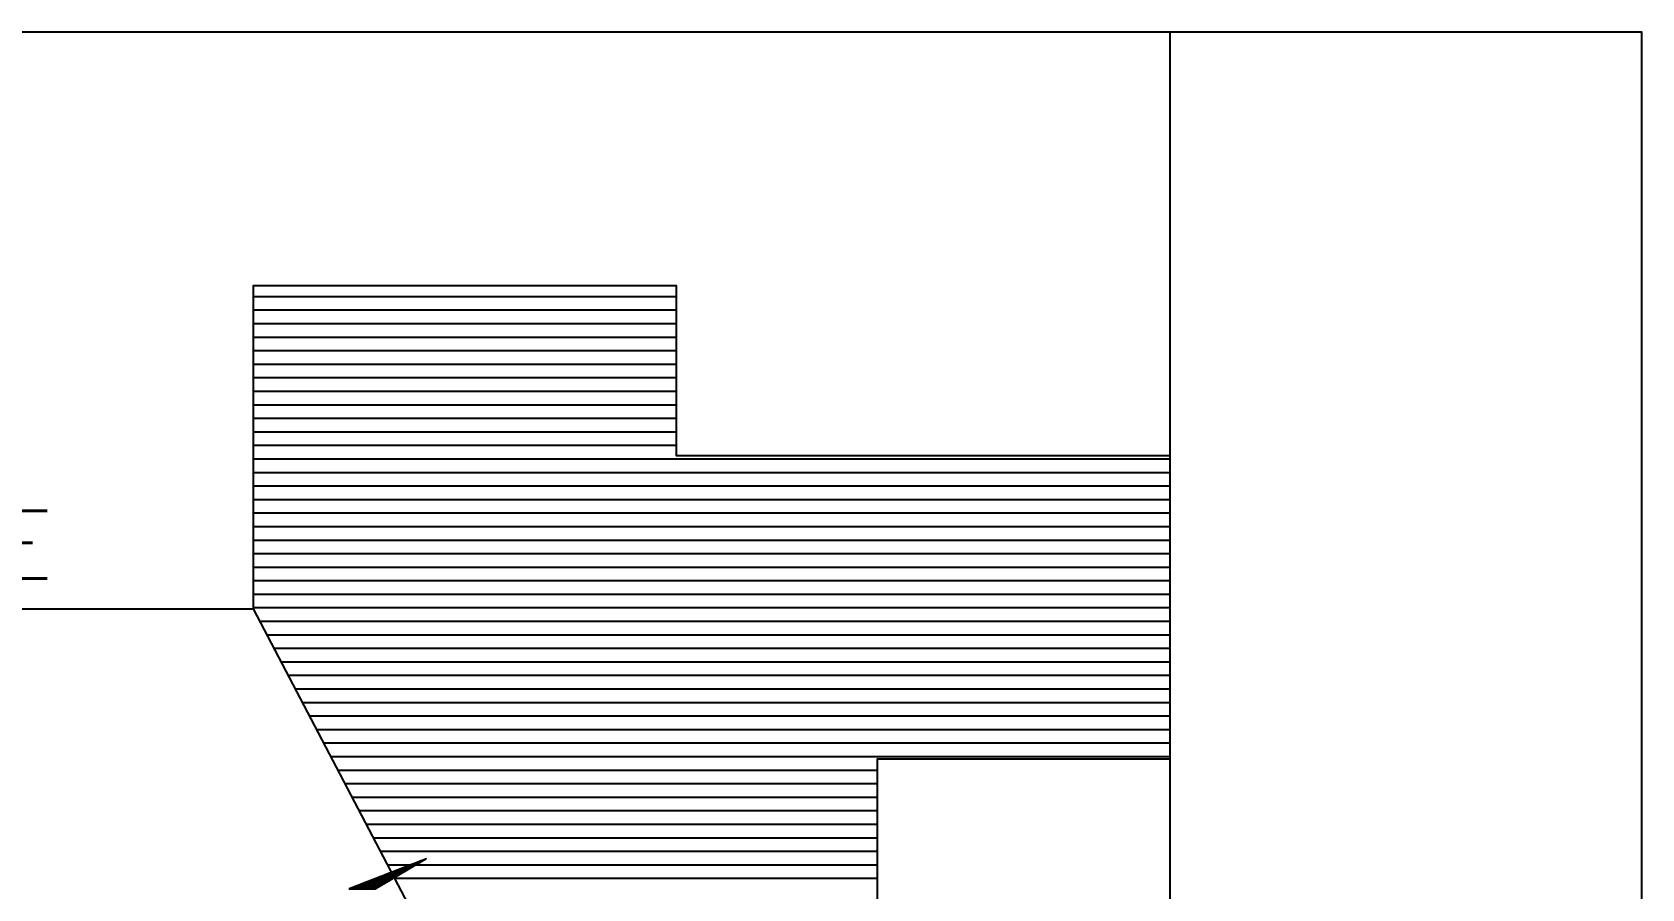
# Model space of a CAD drawing. Header units: inches. Extents: x 0 to 5400, y 0 to 3454.
# Drawn here: x 3346.2 to 3703, y 898.3 to 1088.2 of the extents above; entities that cross this region are included whole.
import ezdxf
from ezdxf.enums import TextEntityAlignment as Align

# ---------------------------------------------------------------- set-up
doc = ezdxf.new("R2010")
doc.units = ezdxf.units.IN
doc.header["$MEASUREMENT"] = 0
doc.layers.add('SHEET', color=4, linetype='Continuous')
doc.styles.add('ROMANS', font='romans')

msp = doc.modelspace()

# ---------------------------------------------------------------- linework, layer by layer
at = {"layer": 'SHEET', "color": 5, "linetype": 'Continuous', "flags": 128}
msp.add_lwpolyline([(3069.76, 430.76), (3702.95, 430.76), (3702.95, 1088.2), (3069.76, 1088.2), (3069.76, 430.76)], close=True, dxfattribs=at)
at = {"layer": 'SHEET', "color": 3, "linetype": 'Continuous', "flags": 128}
for points in [[(3598.35, 1088.2), (3598.35, 430.76)], [(3069.76, 960.36), (3395.12, 960.36)]]:
    msp.add_lwpolyline(points, dxfattribs=at)
at = {"layer": 'SHEET', "color": 4, "linetype": 'Continuous', "flags": 128}
for points in [[(3598.35, 994.23), (3488.97, 994.23), (3488.97, 1031.95), (3395.12, 1031.95), (3395.12, 960.36), (3470.46, 816.7), (3533.53, 816.7), (3533.53, 927.07), (3598.35, 927.07)], [(3395.12, 1029.6), (3488.97, 1029.6)], [(3395.12, 1026.6), (3488.97, 1026.6)], [(3395.12, 1023.6), (3488.97, 1023.6)], [(3395.12, 1020.6), (3488.97, 1020.6)], [(3395.12, 1017.6), (3488.97, 1017.6)], [(3395.12, 1014.6), (3488.97, 1014.6)], [(3395.12, 1011.6), (3488.97, 1011.6)], [(3395.12, 1008.6), (3488.97, 1008.6)], [(3395.12, 1005.6), (3488.97, 1005.6)], [(3395.12, 1002.6), (3488.97, 1002.6)], [(3395.12, 999.6), (3488.97, 999.6)], [(3395.12, 996.6), (3488.97, 996.6)], [(3395.12, 993.6), (3598.35, 993.6)], [(3395.12, 990.6), (3598.35, 990.6)], [(3395.12, 987.6), (3598.35, 987.6)], [(3395.12, 984.6), (3598.35, 984.6)], [(3395.12, 981.6), (3598.35, 981.6)], [(3395.12, 978.6), (3598.35, 978.6)], [(3395.12, 975.6), (3598.35, 975.6)], [(3395.12, 972.6), (3598.35, 972.6)], [(3395.12, 969.6), (3598.35, 969.6)], [(3395.12, 966.6), (3598.35, 966.6)], [(3395.12, 963.6), (3598.35, 963.6)], [(3395.12, 960.6), (3598.35, 960.6)], [(3396.57, 957.6), (3598.35, 957.6)], [(3398.14, 954.6), (3598.35, 954.6)], [(3399.72, 951.6), (3598.35, 951.6)], [(3401.29, 948.6), (3598.35, 948.6)], [(3402.86, 945.6), (3598.35, 945.6)], [(3404.44, 942.6), (3598.35, 942.6)], [(3406.01, 939.6), (3598.35, 939.6)], [(3407.58, 936.6), (3598.35, 936.6)], [(3409.15, 933.6), (3598.35, 933.6)], [(3410.73, 930.6), (3598.35, 930.6)], [(3412.3, 927.6), (3598.35, 927.6)], [(3413.87, 924.6), (3533.53, 924.6)], [(3415.45, 921.6), (3533.53, 921.6)], [(3417.02, 918.6), (3533.53, 918.6)], [(3418.59, 915.6), (3533.53, 915.6)], [(3420.17, 912.6), (3533.53, 912.6)], [(3421.74, 909.6), (3533.53, 909.6)], [(3423.31, 906.6), (3533.53, 906.6)], [(3424.89, 903.6), (3533.53, 903.6)], [(3427.71, 902.72), (3429.75, 902.72)], [(3427.79, 902.75), (3429.8, 902.75)], [(3427.87, 902.78), (3429.85, 902.78)], [(3427.94, 902.81), (3429.9, 902.81)], [(3428.02, 902.84), (3429.95, 902.84)], [(3428.1, 902.87), (3430, 902.87)], [(3428.17, 902.9), (3430.05, 902.9)], [(3428.25, 902.93), (3430.1, 902.93)], [(3428.33, 902.96), (3430.16, 902.96)], [(3428.41, 902.99), (3430.21, 902.99)], [(3428.48, 903.02), (3430.26, 903.02)], [(3428.56, 903.05), (3430.31, 903.05)], [(3428.64, 903.08), (3430.36, 903.08)], [(3428.71, 903.11), (3430.41, 903.11)], [(3428.79, 903.14), (3430.46, 903.14)], [(3428.87, 903.17), (3430.51, 903.17)], [(3428.94, 903.2), (3430.56, 903.2)], [(3429.02, 903.23), (3430.61, 903.23)], [(3429.1, 903.26), (3430.66, 903.26)], [(3429.18, 903.29), (3430.71, 903.29)], [(3429.25, 903.32), (3430.76, 903.32)], [(3429.33, 903.35), (3430.81, 903.35)], [(3429.41, 903.38), (3430.86, 903.38)], [(3429.48, 903.41), (3430.91, 903.41)], [(3429.56, 903.44), (3430.96, 903.44)], [(3429.64, 903.47), (3431.02, 903.47)], [(3429.72, 903.5), (3431.07, 903.5)], [(3429.79, 903.53), (3431.12, 903.53)], [(3429.87, 903.56), (3431.17, 903.56)], [(3429.95, 903.59), (3431.22, 903.59)], [(3430.02, 903.62), (3431.27, 903.62)], [(3430.1, 903.65), (3431.32, 903.65)], [(3430.18, 903.68), (3431.37, 903.68)], [(3430.25, 903.71), (3431.42, 903.71)], [(3430.33, 903.74), (3431.47, 903.74)], [(3430.41, 903.77), (3431.52, 903.77)], [(3430.49, 903.8), (3431.57, 903.8)], [(3430.56, 903.83), (3431.62, 903.83)], [(3430.64, 903.86), (3431.67, 903.86)], [(3430.72, 903.89), (3431.72, 903.89)], [(3430.79, 903.92), (3431.77, 903.92)], [(3430.87, 903.95), (3431.82, 903.95)], [(3430.95, 903.98), (3431.87, 903.98)], [(3431.03, 904.01), (3431.93, 904.01)], [(3431.1, 904.04), (3431.98, 904.04)], [(3431.18, 904.07), (3432.03, 904.07)], [(3431.26, 904.1), (3432.08, 904.1)], [(3431.33, 904.13), (3432.13, 904.13)], [(3431.41, 904.16), (3432.18, 904.16)], [(3431.49, 904.19), (3432.23, 904.19)], [(3431.57, 904.22), (3432.28, 904.22)], [(3431.64, 904.25), (3432.33, 904.25)], [(3431.72, 904.28), (3432.38, 904.28)], [(3431.8, 904.31), (3432.43, 904.31)], [(3431.87, 904.34), (3432.48, 904.34)], [(3431.95, 904.37), (3432.53, 904.37)], [(3432.03, 904.4), (3432.58, 904.4)], [(3432.1, 904.43), (3432.63, 904.43)], [(3432.18, 904.46), (3432.68, 904.46)], [(3432.26, 904.49), (3432.73, 904.49)], [(3432.34, 904.52), (3432.78, 904.52)], [(3432.41, 904.55), (3432.84, 904.55)], [(3432.49, 904.58), (3432.89, 904.58)], [(3432.57, 904.61), (3432.94, 904.61)], [(3432.64, 904.64), (3432.99, 904.64)], [(3432.72, 904.67), (3433.04, 904.67)], [(3432.8, 904.7), (3433.09, 904.7)], [(3432.88, 904.73), (3433.14, 904.73)], [(3432.95, 904.76), (3433.19, 904.76)], [(3433.03, 904.79), (3433.24, 904.79)], [(3433.11, 904.82), (3433.29, 904.82)], [(3433.18, 904.85), (3433.34, 904.85)], [(3433.26, 904.88), (3433.39, 904.88)], [(3433.34, 904.91), (3433.44, 904.91)], [(3433.41, 904.94), (3433.49, 904.94)], [(3433.49, 904.97), (3433.54, 904.97)], [(3433.57, 905), (3433.59, 905)], [(3418.54, 899.15), (3423.73, 899.15)], [(3418.62, 899.18), (3423.78, 899.18)], [(3418.69, 899.21), (3423.83, 899.21)], [(3418.77, 899.24), (3423.89, 899.24)], [(3418.85, 899.27), (3423.94, 899.27)], [(3418.93, 899.3), (3423.99, 899.3)], [(3419, 899.33), (3424.04, 899.33)], [(3419.08, 899.36), (3424.09, 899.36)], [(3419.16, 899.39), (3424.14, 899.39)], [(3419.23, 899.42), (3424.19, 899.42)], [(3419.31, 899.45), (3424.24, 899.45)], [(3419.39, 899.48), (3424.29, 899.48)], [(3419.47, 899.51), (3424.34, 899.51)], [(3419.54, 899.54), (3424.39, 899.54)], [(3419.62, 899.57), (3424.44, 899.57)], [(3419.7, 899.6), (3424.49, 899.6)], [(3419.77, 899.63), (3424.54, 899.63)], [(3419.85, 899.66), (3424.59, 899.66)], [(3419.93, 899.69), (3424.64, 899.69)], [(3420, 899.72), (3424.69, 899.72)], [(3420.08, 899.75), (3424.74, 899.75)], [(3420.16, 899.78), (3424.8, 899.78)], [(3420.24, 899.81), (3424.85, 899.81)], [(3420.31, 899.84), (3424.9, 899.84)], [(3420.39, 899.87), (3424.95, 899.87)], [(3420.47, 899.9), (3425, 899.9)], [(3420.54, 899.93), (3425.05, 899.93)], [(3420.62, 899.96), (3425.1, 899.96)], [(3420.7, 899.99), (3425.15, 899.99)], [(3420.78, 900.02), (3425.2, 900.02)], [(3420.85, 900.05), (3425.25, 900.05)], [(3420.93, 900.08), (3425.3, 900.08)], [(3421.01, 900.11), (3425.35, 900.11)], [(3421.08, 900.14), (3425.4, 900.14)], [(3421.16, 900.17), (3425.45, 900.17)], [(3421.24, 900.2), (3425.5, 900.2)], [(3421.31, 900.23), (3425.55, 900.23)], [(3421.39, 900.26), (3425.6, 900.26)], [(3421.47, 900.29), (3425.66, 900.29)], [(3421.55, 900.32), (3425.71, 900.32)], [(3421.62, 900.35), (3425.76, 900.35)], [(3421.7, 900.38), (3425.81, 900.38)], [(3421.78, 900.41), (3425.86, 900.41)], [(3421.85, 900.44), (3425.91, 900.44)], [(3421.93, 900.47), (3425.96, 900.47)], [(3422.01, 900.5), (3426.01, 900.5)], [(3422.09, 900.53), (3426.06, 900.53)], [(3422.16, 900.56), (3426.11, 900.56)], [(3422.24, 900.59), (3426.16, 900.59)], [(3422.32, 900.62), (3426.21, 900.62)], [(3422.39, 900.65), (3426.26, 900.65)], [(3422.47, 900.68), (3426.31, 900.68)], [(3422.55, 900.71), (3426.36, 900.71)], [(3422.63, 900.74), (3426.41, 900.74)], [(3422.7, 900.77), (3426.46, 900.77)], [(3422.78, 900.8), (3426.51, 900.8)], [(3422.86, 900.83), (3426.57, 900.83)], [(3422.93, 900.86), (3426.62, 900.86)], [(3423.01, 900.89), (3426.67, 900.89)], [(3423.09, 900.92), (3426.72, 900.92)], [(3423.16, 900.95), (3426.77, 900.95)], [(3423.24, 900.98), (3426.82, 900.98)], [(3423.32, 901.01), (3426.87, 901.01)], [(3423.4, 901.04), (3426.92, 901.04)], [(3423.47, 901.07), (3426.97, 901.07)], [(3423.55, 901.1), (3427.02, 901.1)], [(3423.63, 901.13), (3427.07, 901.13)], [(3423.7, 901.16), (3427.12, 901.16)], [(3423.78, 901.19), (3427.17, 901.19)], [(3423.86, 901.22), (3427.22, 901.22)], [(3423.94, 901.25), (3427.27, 901.25)], [(3424.01, 901.28), (3427.32, 901.28)], [(3424.09, 901.31), (3427.37, 901.31)], [(3424.17, 901.34), (3427.42, 901.34)], [(3424.24, 901.37), (3427.48, 901.37)], [(3424.32, 901.4), (3427.53, 901.4)], [(3424.4, 901.43), (3427.58, 901.43)], [(3424.47, 901.46), (3427.63, 901.46)], [(3424.55, 901.49), (3427.68, 901.49)], [(3424.63, 901.52), (3427.73, 901.52)], [(3424.71, 901.55), (3427.78, 901.55)], [(3424.78, 901.58), (3427.83, 901.58)], [(3424.86, 901.61), (3427.88, 901.61)], [(3424.94, 901.64), (3427.93, 901.64)], [(3425.01, 901.67), (3427.98, 901.67)], [(3425.09, 901.7), (3428.03, 901.7)], [(3425.17, 901.73), (3428.08, 901.73)], [(3425.25, 901.76), (3428.13, 901.76)], [(3425.32, 901.79), (3428.18, 901.79)], [(3425.4, 901.82), (3428.23, 901.82)], [(3425.48, 901.85), (3428.28, 901.85)], [(3425.55, 901.88), (3428.34, 901.88)], [(3425.63, 901.91), (3428.39, 901.91)], [(3425.71, 901.94), (3428.44, 901.94)], [(3425.79, 901.97), (3428.49, 901.97)], [(3425.86, 902), (3428.54, 902)], [(3425.94, 902.03), (3428.59, 902.03)], [(3426.02, 902.06), (3428.64, 902.06)], [(3426.09, 902.09), (3428.69, 902.09)], [(3426.17, 902.12), (3428.74, 902.12)], [(3426.25, 902.15), (3428.79, 902.15)], [(3426.32, 902.18), (3428.84, 902.18)], [(3426.4, 902.21), (3428.89, 902.21)], [(3426.46, 900.6), (3533.53, 900.6)], [(3426.48, 902.24), (3428.94, 902.24)], [(3426.56, 902.27), (3428.99, 902.27)], [(3426.63, 902.3), (3429.04, 902.3)], [(3426.71, 902.33), (3429.09, 902.33)], [(3426.79, 902.36), (3429.14, 902.36)], [(3426.86, 902.39), (3429.19, 902.39)], [(3426.94, 902.42), (3429.25, 902.42)], [(3427.02, 902.45), (3429.3, 902.45)], [(3427.1, 902.48), (3429.35, 902.48)], [(3427.17, 902.51), (3429.4, 902.51)], [(3427.25, 902.54), (3429.45, 902.54)], [(3427.33, 902.57), (3429.5, 902.57)], [(3427.4, 902.6), (3429.55, 902.6)], [(3427.48, 902.63), (3429.6, 902.63)], [(3427.56, 902.66), (3429.65, 902.66)], [(3427.63, 902.69), (3429.7, 902.69)], [(3416.31, 898.28), (3422.27, 898.28)], [(3416.38, 898.31), (3422.32, 898.31)], [(3416.46, 898.34), (3422.37, 898.34)], [(3416.54, 898.37), (3422.42, 898.37)], [(3416.61, 898.4), (3422.47, 898.4)], [(3416.69, 898.43), (3422.52, 898.43)], [(3416.77, 898.46), (3422.57, 898.46)], [(3416.84, 898.49), (3422.62, 898.49)], [(3416.92, 898.52), (3422.67, 898.52)], [(3417, 898.55), (3422.72, 898.55)], [(3417.08, 898.58), (3422.77, 898.58)], [(3417.15, 898.61), (3422.82, 898.61)], [(3417.23, 898.64), (3422.87, 898.64)], [(3417.31, 898.67), (3422.92, 898.67)], [(3417.38, 898.7), (3422.98, 898.7)], [(3417.46, 898.73), (3423.03, 898.73)], [(3417.54, 898.76), (3423.08, 898.76)], [(3417.62, 898.79), (3423.13, 898.79)], [(3417.69, 898.82), (3423.18, 898.82)], [(3417.77, 898.85), (3423.23, 898.85)], [(3417.85, 898.88), (3423.28, 898.88)], [(3417.92, 898.91), (3423.33, 898.91)], [(3418, 898.94), (3423.38, 898.94)], [(3418.08, 898.97), (3423.43, 898.97)], [(3418.16, 899), (3423.48, 899)], [(3418.23, 899.03), (3423.53, 899.03)], [(3418.31, 899.06), (3423.58, 899.06)], [(3418.39, 899.09), (3423.63, 899.09)], [(3418.46, 899.12), (3423.68, 899.12)]]:
    msp.add_lwpolyline(points, dxfattribs=at)

# ---------------------------------------------------------------- texts
at = {"layer": 'SHEET', "color": 2, "linetype": 'Continuous', "style": 'ROMANS'}
msp.add_text('AMERICANA LANE', height=15, dxfattribs=at).set_placement((3182.97, 982.09), align=Align.TOP_LEFT)

doc.saveas('drawing.dxf')
